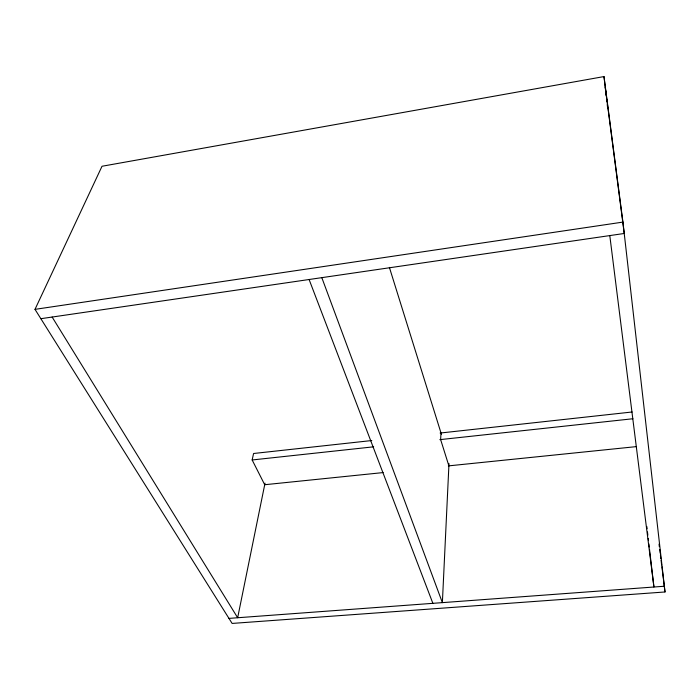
<?xml version="1.0" encoding="UTF-8"?>
<svg xmlns="http://www.w3.org/2000/svg" width="700" height="700" viewBox="0 0 700 700"><rect width="100%" height="100%" fill="white"/><g stroke="black" fill="none" stroke-linecap="round" stroke-linejoin="round"><path stroke-width="1.05" d="M448.989 463.584L442.374 602.63L321.816 277.655M441 432.95L440.624 439.565L448.884 465.841M265.02 483.166L237.659 617.741L52.141 317.047M383.154 472.579L264.705 484.724L252.157 459.97L253.575 453.495L371.796 440.536M35 309.356L102.016 166.259L603.995 76.571L622.939 222.093L665 591.972L232.12 623.429L35 309.356L622.939 222.093M40.863 318.692L624.234 233.476L605.229 87.272M440.134 433.046L632.109 411.994M252.157 459.97L373.651 446.819M439.819 439.652L632.905 418.749M448.359 465.894L636.37 446.618M228.953 618.389L664.344 586.241M309.102 279.51L432.871 603.33M389.384 267.382L441.394 434.219M659.059 544.101L659.312 546.656M659.741 549.509L660.126 553.131M660.415 554.907L660.809 558.521M661.097 560.306L661.614 564.996M661.911 566.79L665 591.972M609.796 235.585L653.931 587.011L649.504 549.246M646.844 526.584L647.097 528.736M647.474 531.974L647.859 535.211M648.235 538.449L648.489 540.61M648.865 543.847L649.25 547.085M603.995 76.571L606.235 95.935M606.611 99.181L606.856 101.351M607.233 104.598L607.609 107.853"/></g></svg>
